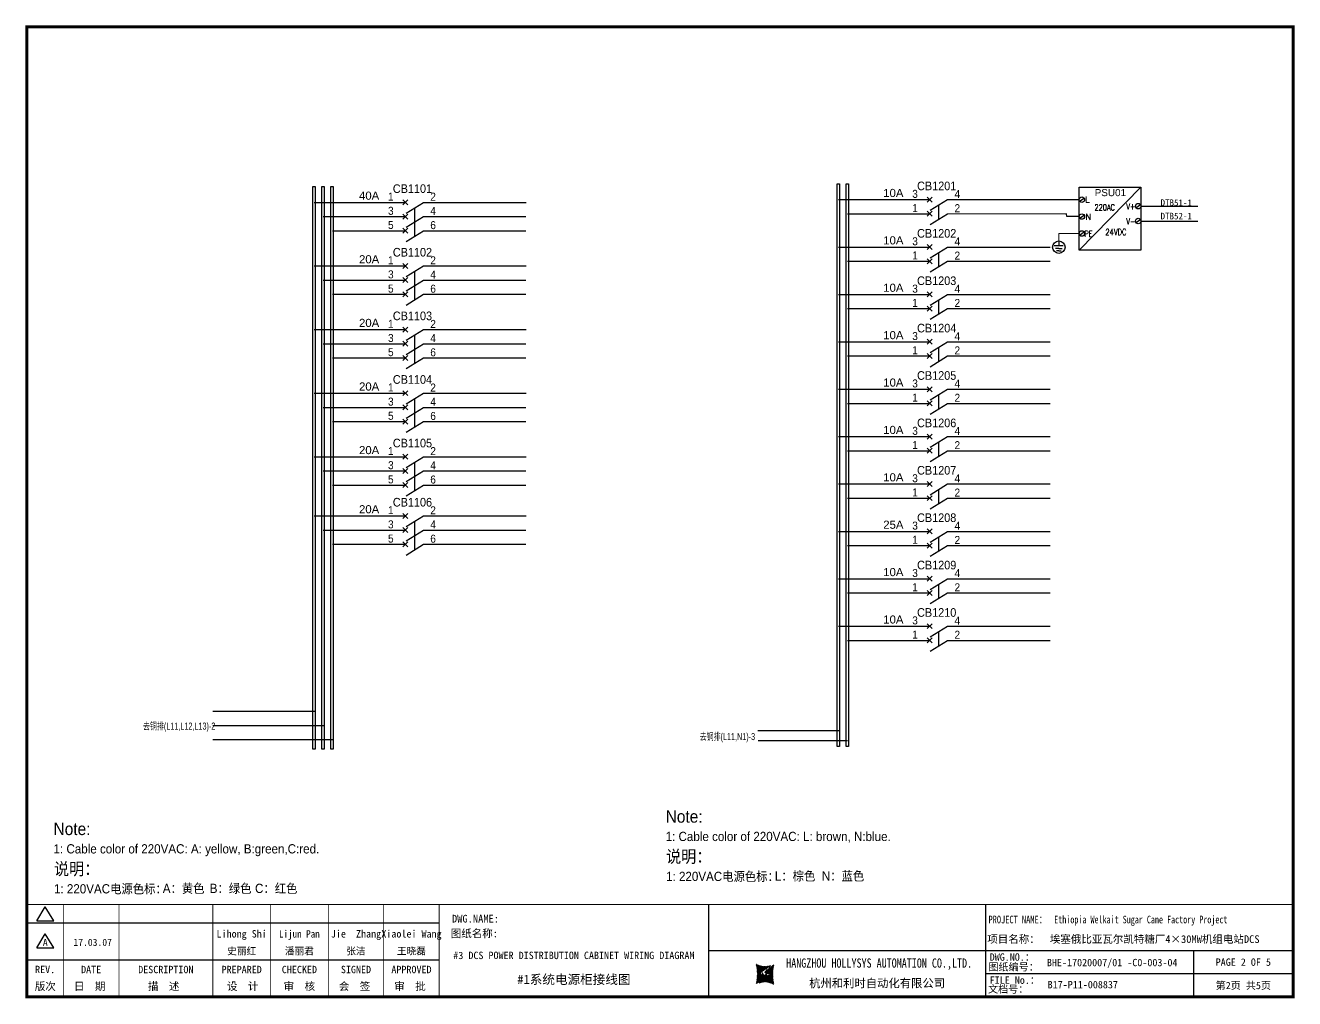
# Model space of a CAD drawing. Extents: x 81444 to 119867, y -54538 to -29386.
# Drawn here: x 96506 to 100631, y -45775 to -42613 of the extents above; entities that cross this region are included whole.
import ezdxf
from ezdxf.enums import TextEntityAlignment as Align
from ezdxf.lldxf.tags import DXFTag

# ---------------------------------------------------------------- set-up
doc = ezdxf.new("R2010")
doc.units = 0
doc.header["$LTSCALE"] = 100
doc.header["$MEASUREMENT"] = 0
for name, color, linetype in [('t', 1, 'Continuous'), ('标准图框及表格', 7, 'Continuous'), ('空气开关', 7, 'Continuous')]:
    doc.layers.add(name, color=color, linetype=linetype)
doc.layers.add('细实线', color=7, linetype='Continuous', lineweight=20)
doc.styles.add('HZ', font='arial.ttf', dxfattribs={"width": 0.7})
doc.styles.add('HZTXT1', font='', dxfattribs={"width": 0.8})
doc.styles.add('ROMANS', font='romans', dxfattribs={"width": 0.8, "height": 2})
doc.styles.get("Standard").update_dxf_attribs({"font": ''})
doc.styles.get('HZTXT1').set_extended_font_data('SimSun')
doc.styles.get('Standard').set_extended_font_data('SimSun')
tags = doc.linetypes.add('CENTER', pattern=[2, 1.25, -0.25, 0.25, -0.25]).pattern_tags.tags
tags[10:11] = [DXFTag(74, 4), DXFTag(75, 0), DXFTag(340, '0'), DXFTag(46, 1.0), DXFTag(50, 0.0), DXFTag(44, 0.0), DXFTag(45, 0.0)]
tags[8:9] = [DXFTag(74, 4), DXFTag(75, 0), DXFTag(340, '0'), DXFTag(46, 1.0), DXFTag(50, 0.0), DXFTag(44, 0.0), DXFTag(45, 0.0)]
tags[6:7] = [DXFTag(74, 4), DXFTag(75, 0), DXFTag(340, '0'), DXFTag(46, 1.0), DXFTag(50, 0.0), DXFTag(44, 0.0), DXFTag(45, 0.0)]
tags[4:5] = [DXFTag(74, 4), DXFTag(75, 0), DXFTag(340, '0'), DXFTag(46, 1.0), DXFTag(50, 0.0), DXFTag(44, 0.0), DXFTag(45, 0.0)]
pattern_1 = [(45, (0, 0), (-0.736262898216564, 0.7362628982165641), [])]

# ---------------------------------------------------------------- blocks, each defined once
blk = doc.blocks.new('供电端子')
at = {"style": 'HZ', "width": 0.7}
blk.add_attdef('供电端子', (0, 0), '', height=17, dxfattribs=at)
blk = doc.blocks.new('图框')
at = {"layer": '标准图框及表格'}
h = blk.add_hatch(dxfattribs=at)
h.set_pattern_fill('ANSI31', color=5, scale=8.329863809039892, style=0)
h.set_pattern_definition(pattern_1)
edge = h.paths.add_edge_path()
edge.add_arc((2399.257256036391, -2998.153851416566), 55.18534773488954, 238.1092081981581, 291.6531626184834)
edge.add_line((2419.619937407027, -3049.445018414634), (2388.525499730735, -3070.242821799802))
edge.add_arc((2238.907377712399, -3078.328790578547), 135.3602868968974, 346.3915348661821, 374.2500326978034)
edge.add_line((2370.467593623529, -3110.177132109857), (2397.50623789792, -3087.85242802291))
edge.add_line((2391.339199201146, -3080.281448750429), (2396.143986595598, -3080.898839897796))
edge.add_spline(control_points=[(2397.470018868538, -3087.887634953957), (2398.35948137939, -3087.023080631327), (2399.970992452319, -3085.456697735681), (2399.869182150054, -3081.252294174519), (2397.426500162081, -3081.012803431273), (2396.121921064187, -3080.884897048199)], knot_values=[0, 0, 0, 0, 6.844331067525468, 12.40042740766005, 18.76924275352248, 18.76924275352248, 18.76924275352248, 18.76924275352248], weights=[1, 1, 1, 1, 1, 1], degree=3, periodic=0)
edge.add_spline(control_points=[(2388.515363058686, -3070.265433304907), (2387.789374929038, -3070.86905758363), (2386.478198365832, -3071.959237952229), (2385.544096281083, -3073.38263759949), (2385.127199159644, -3074.017912079413)], knot_values=[0, 0, 0, 0, 5.253673658024614, 9.488438564008057, 9.488438564008057, 9.488438564008057, 9.488438564008057], weights=[1, 1, 1, 1, 1], degree=3, periodic=0)
edge.add_spline(control_points=[(2386.272665588534, -3072.281716856574), (2385.721471206634, -3072.905523096015), (2384.632427465753, -3074.386714445929), (2384.912828655535, -3077.72895088909), (2387.858851342782, -3079.895552619193), (2390.185443934519, -3080.145534927004), (2391.314573401905, -3080.266855002868)], knot_values=[10.66597461496156, 10.66597461496156, 10.66597461496156, 10.66597461496156, 18.97770399508879, 28.89455822145742, 41.119553648298, 52.64692538081317, 52.64692538081317, 52.64692538081317, 52.64692538081317], weights=[1, 1, 1, 1, 1, 1, 1], degree=3, periodic=0)
h = blk.add_hatch(dxfattribs=at)
h.set_pattern_fill('ANSI31', color=3, scale=8.329863809039892, style=0)
h.set_pattern_definition(pattern_1)
edge = h.paths.add_edge_path()
edge.add_line((2402.469732125144, -3075.776359090531), (2407.706041465404, -3076.440586092609))
edge.add_spline(control_points=[(2401.044493204623, -3068.769946203269), (2400.155030693568, -3069.634500525768), (2398.543519620813, -3071.200883421574), (2398.645329922932, -3075.40528698259), (2401.088011911052, -3075.644777725895), (2402.392591008975, -3075.772684108895)], knot_values=[0, 0, 0, 0, 6.844331067526932, 12.40042740766158, 18.76924275352342, 18.76924275352342, 18.76924275352342, 18.76924275352342], weights=[1, 1, 1, 1, 1, 1], degree=3, periodic=0)
edge.add_line((2428.046918449632, -3046.480449047325), (2401.008274175249, -3068.805153134272))
edge.add_spline(control_points=[(2412.625169549749, -3083.918607966574), (2413.015644598316, -3083.422785431954), (2413.86377905187, -3082.052674005965), (2413.601683417044, -3078.928630268005), (2410.655660730175, -3076.762028538062), (2408.329068138031, -3076.512046230251), (2407.199938671052, -3076.390726154226)], knot_values=[12.65408913243743, 12.65408913243743, 12.65408913243743, 12.65408913243743, 18.97770399508879, 28.89455822145742, 41.119553648298, 52.64692538081317, 52.64692538081317, 52.64692538081317, 52.64692538081317], weights=[1, 1, 1, 1, 1, 1, 1], degree=3, periodic=0)
edge.add_line((2411.626283690712, -3084.975693399283), (2412.781242849298, -3083.732051979769))
edge.add_line((2410.021343801694, -3086.399138189481), (2411.626283690712, -3084.975693399414))
edge.add_line((2378.894574665755, -3107.212562742519), (2409.989012342048, -3086.414759357351))
edge.add_arc((2399.257256036391, -3158.503729740543), 55.18534773488965, 58.10920819815809, 111.6531626184834)
edge.add_arc((2559.607134360383, -3078.328790578547), 135.360286896897, 166.3915348661823, 194.2500326978024)
at = {"color": 7}
for p, q in [((2215.642035047145, -2851.581424744189), (2215.642035047145, -3151.581424744189)), ((3115.642035047145, -2851.581424744189), (3115.642035047145, -3151.581424744189)), ((0, -2911.581424744189), (1340.158172602998, -2911.581424744189)), ((2215.642035047145, -3001.581424744189), (3115.642035047145, -3001.581424744189)), ((3115.642035047145, -3001.581424744189), (4115.642035047145, -3001.581424744189)), ((3791.785572043125, -3001.581424744189), (3791.785572043125, -3151.581424744189)), ((0, -3031.581424744189), (1340.158172602998, -3031.581424744189)), ((4115.642035047145, -3076.581424744189), (3115.642035047145, -3076.581424744189))]:
    blk.add_line(p, q, dxfattribs=at)
at = {"color": 7, "const_width": 3}
blk.add_lwpolyline([(4115.642035047145, -2851.581424744189), (0, -2851.581424744189)], dxfattribs=at)
at = {"layer": 't', "color": 7}
for p, q in [((31.94938321653171, -2904.992613363662), (59.89920926059131, -2859.122325316828)), ((87.8490353046218, -2904.992613363662), (59.89920926059131, -2859.122325316828)), ((31.94938321653171, -2904.992613363662), (87.8490353046218, -2904.992613363662)), ((31.94938321653171, -2992.977239491032), (59.89920926059131, -2947.106951444141)), ((87.8490353046218, -2992.977239491032), (59.89920926059131, -2947.106951444141)), ((31.94938321653171, -2992.977239491032), (87.8490353046218, -2992.977239491032))]:
    blk.add_line(p, q, dxfattribs=at)
at = {"layer": 't', "color": 7, "const_width": 9.61519705431492}
blk.add_lwpolyline([(4115.642035047145, -3151.581424744189), (4115.642035047145, 0), (0, 0), (0, -3151.581424744189)], close=True, dxfattribs=at)
at = {"layer": 't', "color": 7, "const_width": 2.40379926357873}
for points in [[(118.7653193609731, -2852.783324375967), (118.7653193609731, -3151.581424744189)], [(299.0502641293569, -2852.783324375967), (299.0502641293569, -3151.581424744189)], [(604.3883150879992, -2852.783324375967), (604.3883150879992, -3156.41304604568)], [(791.9882990770857, -2852.783324375967), (791.9882990770857, -3156.41304604568)], [(979.588283066143, -2852.783324375967), (979.588283066143, -3156.41304604568)], [(1159.873227834585, -2852.783324375967), (1159.873227834585, -3156.41304604568)], [(1340.158172602998, -2852.783324375967), (1340.158172602998, -3156.41304604568)]]:
    blk.add_lwpolyline(points, dxfattribs=at)
at = {"color": 7, "linetype": 'CENTER'}
for s, height, p in [('图纸编号：', 24, (3125.2212882557, -3066.664538382978)), ('杭州和利时自动化有限公司', 27, (2542.549152440595, -3121.114498389041)), ('文档号：', 24, (3124.032392707933, -3138.728717091954))]:
    blk.add_text(s, height=height, dxfattribs=at).set_placement(p)
at = {"color": 7, "flags": 8}
for tag, p, height in [('DWG.NAME:', (1381.636459220965, -2910.37952511241), 25), ('PROJECTNAME:', (3125.480185663539, -2912.807924402037), 24), ('PROJECTNAME：', (3339.10867075545, -2913.108539231762), 25), ('DWG.NO.:', (3128.186172261583, -3030.402470643486), 24), ('图纸编号', (3315.362718925957, -3052.404678158069), 24), ('FILENO.:', (3128.672545599984, -3106.104124450346), 24), ('文档号', (3317.726365529132, -3124.132485953713), 24)]:
    blk.add_attdef(tag, p, '', height=height, dxfattribs=at)
for tag, height, p in [('A', 23, (59.89920926059131, -2974.881554149018)), ('设计时间', 23, (213.8658221408186, -2974.881554149018)), ('RENLIU', 24, (698.1883070825425, -2950.380597809435)), ('SHUFENWANG', 24, (885.7882910716289, -2950.380597809435)), ('FANGHOU', 24, (1069.730755450379, -2950.380597809435)), ('DANDANLI', 24, (1250.015700218792, -2950.380597809435)), ('刘仁', 23, (698.1883070825425, -3002.188376027443)), ('王姝芬', 23, (885.7882910716289, -3002.188376027443)), ('侯方', 23, (1069.730755450379, -3002.188376027443)), ('李丹丹', 23, (1250.015700218792, -3002.188376027443)), ('#10STATIONONTROLCABINETCOVER', 30, (1777.900103825072, -3017.182374560078)), ('REV.', 24, (59.38265968048654, -3063.048954873535)), ('DATE', 24, (208.907791745165, -3063.048954873535)), ('DESCRIPTION', 24, (451.7192896086781, -3063.048954873535)), ('PREPARED', 24, (698.1883070825425, -3063.048954873535)), ('CHECKED', 24, (885.7882910716144, -3063.048954873535)), ('SIGNED', 24, (1069.730755450364, -3063.048954873535)), ('APPROVED', 24, (1250.015700218792, -3063.048954873535)), ('PAGEXOFX', 24, (3953.713803545135, -3039.081424744189)), ('图纸名称', 30, (1777.900103825072, -3094.695064044037)), ('第几页共几页', 24, (3953.713803545135, -3114.081424744189))]:
    blk.add_attdef(tag, text='', height=height, dxfattribs=at).set_placement(p, align=Align.MIDDLE)
for tag, p in [('图纸名称:', (1377.81237181677, -2965.923337057193)), ('项目名称：', (3121.562334825969, -2984.305160940257)), ('项目名称：', (3325.036680579346, -2984.305160940257))]:
    blk.add_attdef(tag, text='', height=25, dxfattribs=at).set_placement(p, align=Align.BOTTOM_LEFT)
at = {"color": 7, "width": 0.8, "flags": 8}
blk.add_attdef('HANGZHOUHOLLYSYSAUTOMATIONCO.,LTD.', text='', height=24, dxfattribs=at).set_placement((2770.082304289484, -3045.714803244191), align=Align.MIDDLE)
at = {"layer": 't', "color": 7}
for s, p in [('版次', (59.89920926059131, -3117.600441270843)), ('日  期', (204.1999693705875, -3117.600441270843)), ('描  述', (444.4895954714448, -3117.600441270843)), ('设  计', (701.4970341851513, -3117.600441270843)), ('审  核', (885.5947788425256, -3117.600441270843)), ('会  签', (1065.022933075787, -3117.600441270843)), ('审  批', (1245.3078778442, -3117.600441270843))]:
    blk.add_text(s, height=25, dxfattribs=at).set_placement(p, align=Align.MIDDLE_CENTER)
at = {"layer": '标准图框及表格', "color": 5, "style": 'HZ'}
for s, p in [('pgqh', (2373.884875617339, -3059.677228196226)), ('hollilas', (2374.051901626051, -3085.968484618272))]:
    blk.add_text(s, height=5.205656721233694, dxfattribs=at).set_placement(p)
at = {"layer": '标准图框及表格', "color": 3, "style": 'HZ'}
for s, height, p in [('auto', 8.676094535389492, (2400.907127263781, -3074.200036411981)), ('hollysys', 4.338047267694746, (2402.5381050141, -3099.731461394062))]:
    blk.add_text(s, height=height, dxfattribs=at).set_placement(p)
blk = doc.blocks.new('SM电源接线块配电')
at = {"color": 7}
for p, q in [((1.505537037621252, -45.05783100335975), (16.44188895868137, -35.10717820146238)), ((184.638518083666, -66.23460354885901), (199.5748700047261, -56.28395074696164)), ((1.505537037621252, -100.0935861650796), (16.44188895868137, -90.14293336318224)), ((184.638518083666, -114.694488939509), (199.5748700047261, -104.7438361376117)), ((1.505537037621252, -155.1293413267995), (16.44188895868137, -145.1786885249021))]:
    blk.add_line(p, q, dxfattribs=at)
blk.add_lwpolyline([(0, 0), (201.0804070423474, 0), (201.0804070423474, -204.5581729743863), (0, -204.5581729743863)], close=True, dxfattribs=at)
for centre in [(8.97371299812221, -40.08250460241106), (192.1066940441669, -61.25927714791032), (8.97371299812221, -95.11825976413093), (192.1066940441669, -109.7191625385603), (8.97371299812221, -150.1540149258508)]:
    blk.add_circle(centre, 8.973712998169068, dxfattribs=at)
at = {"layer": '细实线'}
blk.add_line((0, -204.5581729743863), (201.0804070423474, 0), dxfattribs=at)
at = {"layer": '空气开关', "style": 'ROMANS'}
for s, p in [('L', (19.54235455550952, -49.52798848066595)), ('N', (20.86859563348116, -106.0617340513854))]:
    blk.add_text(s, height=20, dxfattribs=at).set_placement(p)
at = {"layer": '空气开关', "style": 'ROMANS', "width": 0.7}
blk.add_text('220AC', height=20, dxfattribs=at).set_placement((83.182789697923, -75.39625972183421), align=Align.CENTER)
for s, p in [('V+', (153.1995913386345, -72.20275143519393)), ('V-', (153.1995913386345, -120.6626368257857)), ('PE', (17.32815810636384, -161.0974892131344))]:
    blk.add_text(s, height=20, dxfattribs=at).set_placement(p)
at = {"layer": '细实线', "color": 0, "style": 'HZ'}
blk.add_attdef('电源位号', text='', height=23, dxfattribs=at).set_placement((101.5828894562728, -28.81961735541699), align=Align.CENTER)
at = {"layer": '细实线', "style": 'HZ'}
blk.add_attdef('电流', text='', height=20, dxfattribs=at).set_placement((110.971414435684, -185.8682505221514), align=Align.CENTER)
at = {"layer": '细实线', "color": 0, "style": 'ROMANS', "width": 0.8}
blk.add_attdef('24VDC', text='', height=20, dxfattribs=at).set_placement((119.5574791341605, -155.2948925742821), align=Align.CENTER)

msp = doc.modelspace()

# ---------------------------------------------------------------- linework, layer by layer
at = {"color": 2}
for p, q in [((97444.14404328162, -43187.76342369073), (97740.80865691084, -43187.76342369073)), ((97799.36238822201, -43187.76342369073), (98133.05785036826, -43187.76342369073)), ((97444.14404328162, -43394.44755225478), (97740.80865691084, -43394.44755225478)), ((97799.36238822201, -43394.44755225478), (98133.05785036826, -43394.44755225478)), ((97444.14404328162, -43601.13168081883), (97740.80865691084, -43601.13168081883)), ((97799.36238822201, -43601.13168081883), (98133.05785036826, -43601.13168081883)), ((97444.14404328162, -43807.81580938289), (97740.80865691084, -43807.81580938289)), ((97799.36238822201, -43807.81580938289), (98133.05785036826, -43807.81580938289)), ((97444.14404328162, -44014.49993794694), (97740.80865691084, -44014.49993794694)), ((97799.36238822201, -44014.49993794694), (98133.05785036826, -44014.49993794694)), ((97444.12853414574, -44206.71866868505), (97740.79314777497, -44206.71866868505)), ((97799.34687908614, -44206.71866868505), (98133.04234123239, -44206.71866868505)), ((97115.35633992113, -44841.23645220316), (97449.05180206738, -44841.23645220316))]:
    msp.add_line(p, q, dxfattribs=at)
at = {"color": 6}
for p, q in [((97748.90053575818, -43195.85530253806), (97732.7167780635, -43179.67154484339)), ((97732.7167780635, -43195.85530253806), (97748.90053575818, -43179.67154484339)), ((97742.89071328589, -43222.55140986836), (97799.36238822201, -43187.76342369073)), ((99452.78795461544, -43187.02858404418), (99436.60419692077, -43170.84482634951)), ((99436.60419692077, -43187.02858404418), (99452.78795461544, -43170.84482634951)), ((99446.77813214315, -43213.72469137447), (99503.24980707928, -43178.93670519684)), ((97732.7167780635, -43241.96693796956), (97748.90053575818, -43225.78318027489)), ((97748.90053575818, -43241.96693796956), (97732.7167780635, -43225.78318027489)), ((99436.60419692077, -43233.14021947568), (99452.78795461544, -43216.95646178101)), ((99452.78795461544, -43233.14021947568), (99436.60419692077, -43216.95646178101)), ((99446.77813214315, -43259.83632680598), (99503.24980707928, -43225.04834062835)), ((97732.7167780635, -43288.07857340106), (97748.90053575818, -43271.89481570639)), ((97748.90053575818, -43288.07857340106), (97732.7167780635, -43271.89481570639)), ((97742.89071328589, -43268.66304529986), (97799.36238822201, -43233.87505912223)), ((97742.89071328589, -43314.77468073136), (97799.36238822201, -43279.98669455373)), ((99452.78795461544, -43341.02858404418), (99436.60419692077, -43324.84482634951)), ((99436.60419692077, -43341.02858404418), (99452.78795461544, -43324.84482634951)), ((99446.77813214315, -43367.72469137447), (99503.24980707928, -43332.93670519684)), ((97748.90053575818, -43402.53943110212), (97732.7167780635, -43386.35567340744)), ((97732.7167780635, -43402.53943110212), (97748.90053575818, -43386.35567340744)), ((97742.89071328589, -43429.23553843241), (97799.36238822201, -43394.44755225478)), ((99452.78795461544, -43387.14021947568), (99436.60419692077, -43370.95646178101)), ((99436.60419692077, -43387.14021947568), (99452.78795461544, -43370.95646178101)), ((99446.77813214315, -43413.83632680598), (99503.24980707928, -43379.04834062835)), ((97732.7167780635, -43448.65106653362), (97748.90053575818, -43432.46730883895)), ((97748.90053575818, -43448.65106653362), (97732.7167780635, -43432.46730883895)), ((97732.7167780635, -43494.76270196512), (97748.90053575818, -43478.57894427045)), ((97748.90053575818, -43494.76270196512), (97732.7167780635, -43478.57894427045)), ((97742.89071328589, -43475.34717386391), (97799.36238822201, -43440.55918768628)), ((99436.60419692077, -43495.02858404418), (99452.78795461544, -43478.84482634951)), ((99452.78795461544, -43495.02858404418), (99436.60419692077, -43478.84482634951)), ((97742.89071328589, -43521.45880929541), (97799.36238822201, -43486.67082311778)), ((99446.77813214315, -43521.72469137447), (99503.24980707928, -43486.93670519684)), ((99436.60419692077, -43541.14021947568), (99452.78795461544, -43524.95646178101)), ((99452.78795461544, -43541.14021947568), (99436.60419692077, -43524.95646178101)), ((99446.77813214315, -43567.83632680598), (99503.24980707928, -43533.04834062835)), ((97748.90053575818, -43609.22355966617), (97732.7167780635, -43593.0398019715)), ((97732.7167780635, -43609.22355966617), (97748.90053575818, -43593.0398019715)), ((97742.89071328589, -43635.91966699647), (97799.36238822201, -43601.13168081883)), ((97732.7167780635, -43655.33519509767), (97748.90053575818, -43639.151437403)), ((97748.90053575818, -43655.33519509767), (97732.7167780635, -43639.151437403)), ((99452.78795461544, -43649.02858404418), (99436.60419692077, -43632.84482634951)), ((99436.60419692077, -43649.02858404418), (99452.78795461544, -43632.84482634951)), ((99446.77813214315, -43675.72469137447), (99503.24980707928, -43640.93670519684)), ((97732.7167780635, -43701.44683052917), (97748.90053575818, -43685.2630728345)), ((97748.90053575818, -43701.44683052917), (97732.7167780635, -43685.2630728345)), ((97742.89071328589, -43682.03130242797), (97799.36238822201, -43647.24331625034)), ((99452.78795461544, -43695.14021947568), (99436.60419692077, -43678.95646178101)), ((99436.60419692077, -43695.14021947568), (99452.78795461544, -43678.95646178101)), ((97742.89071328589, -43728.14293785947), (97799.36238822201, -43693.35495168184)), ((99446.77813214315, -43721.83632680598), (99503.24980707928, -43687.04834062835)), ((97748.90053575818, -43815.90768823023), (97732.7167780635, -43799.72393053555)), ((97732.7167780635, -43815.90768823023), (97748.90053575818, -43799.72393053555)), ((97742.89071328589, -43842.60379556052), (97799.36238822201, -43807.81580938289)), ((99436.60419692077, -43803.02858404418), (99452.78795461544, -43786.84482634951)), ((99452.78795461544, -43803.02858404418), (99436.60419692077, -43786.84482634951)), ((99446.77813214315, -43829.72469137447), (99503.24980707928, -43794.93670519684)), ((97732.7167780635, -43862.01932366173), (97748.90053575818, -43845.83556596706)), ((97748.90053575818, -43862.01932366173), (97732.7167780635, -43845.83556596706)), ((99436.60419692077, -43849.14021947568), (99452.78795461544, -43832.95646178101)), ((99452.78795461544, -43849.14021947568), (99436.60419692077, -43832.95646178101)), ((99446.77813214315, -43875.83632680598), (99503.24980707928, -43841.04834062835)), ((97732.7167780635, -43908.13095909323), (97748.90053575818, -43891.94720139856)), ((97748.90053575818, -43908.13095909323), (97732.7167780635, -43891.94720139856)), ((97742.89071328589, -43888.71543099202), (97799.36238822201, -43853.92744481439)), ((97742.89071328589, -43934.82706642352), (97799.36238822201, -43900.03908024589)), ((99452.78795461544, -43957.02858404418), (99436.60419692077, -43940.84482634951)), ((99436.60419692077, -43957.02858404418), (99452.78795461544, -43940.84482634951)), ((99446.77813214315, -43983.72469137447), (99503.24980707928, -43948.93670519684)), ((97748.90053575818, -44022.59181679428), (97732.7167780635, -44006.40805909961)), ((97732.7167780635, -44022.59181679428), (97748.90053575818, -44006.40805909961)), ((97742.89071328589, -44049.28792412458), (97799.36238822201, -44014.49993794694)), ((99452.78795461544, -44003.14021947568), (99436.60419692077, -43986.95646178101)), ((99436.60419692077, -44003.14021947568), (99452.78795461544, -43986.95646178101)), ((99446.77813214315, -44029.83632680598), (99503.24980707928, -43995.04834062835)), ((97732.7167780635, -44068.70345222578), (97748.90053575818, -44052.51969453111)), ((97748.90053575818, -44068.70345222578), (97732.7167780635, -44052.51969453111)), ((97732.7167780635, -44114.81508765728), (97748.90053575818, -44098.63132996261)), ((97748.90053575818, -44114.81508765728), (97732.7167780635, -44098.63132996261)), ((97742.89071328589, -44095.39955955608), (97799.36238822201, -44060.61157337845)), ((99452.78795461544, -44111.02858404418), (99436.60419692077, -44094.84482634951)), ((99436.60419692077, -44111.02858404418), (99452.78795461544, -44094.84482634951)), ((97742.89071328589, -44141.51119498758), (97799.36238822201, -44106.72320880995)), ((99446.77813214315, -44137.72469137447), (99503.24980707928, -44102.93670519684)), ((99452.78795461544, -44157.14021947568), (99436.60419692077, -44140.95646178101)), ((99436.60419692077, -44157.14021947568), (99452.78795461544, -44140.95646178101)), ((99446.77813214315, -44183.83632680598), (99503.24980707928, -44149.04834062835)), ((97748.8850266223, -44214.81054753239), (97732.70126892763, -44198.62678983772)), ((97732.70126892763, -44214.81054753239), (97748.8850266223, -44198.62678983772)), ((97742.87520415001, -44241.50665486269), (97799.34687908614, -44206.71866868505)), ((97732.70126892763, -44260.92218296389), (97748.8850266223, -44244.73842526922)), ((97748.8850266223, -44260.92218296389), (97732.70126892763, -44244.73842526922)), ((97742.87520415001, -44287.61829029419), (97799.34687908614, -44252.83030411656)), ((99436.60419692077, -44265.02858404418), (99452.78795461544, -44248.84482634951)), ((99452.78795461544, -44265.02858404418), (99436.60419692077, -44248.84482634951)), ((99446.77813214315, -44291.72469137447), (99503.24980707928, -44256.93670519684)), ((97732.70126892763, -44307.03381839539), (97748.8850266223, -44290.85006070072)), ((97748.8850266223, -44307.03381839539), (97732.70126892763, -44290.85006070072)), ((97742.87520415001, -44333.72992572569), (97799.34687908614, -44298.94193954806)), ((99436.60419692077, -44311.14021947568), (99452.78795461544, -44294.95646178101)), ((99452.78795461544, -44311.14021947568), (99436.60419692077, -44294.95646178101)), ((99446.77813214315, -44337.83632680598), (99503.24980707928, -44303.04834062835)), ((99452.78795461544, -44419.02858404418), (99436.60419692077, -44402.84482634951)), ((99436.60419692077, -44419.02858404418), (99452.78795461544, -44402.84482634951)), ((99446.77813214315, -44445.72469137447), (99503.24980707928, -44410.93670519684)), ((99452.78795461544, -44465.14021947568), (99436.60419692077, -44448.95646178101)), ((99436.60419692077, -44465.14021947568), (99452.78795461544, -44448.95646178101)), ((99446.77813214315, -44491.83632680598), (99503.24980707928, -44457.04834062835)), ((99452.78795461544, -44573.02858404418), (99436.60419692077, -44556.84482634951)), ((99436.60419692077, -44573.02858404418), (99452.78795461544, -44556.84482634951)), ((99446.77813214315, -44599.72469137447), (99503.24980707928, -44564.93670519684)), ((99452.78795461544, -44619.14021947568), (99436.60419692077, -44602.95646178101)), ((99436.60419692077, -44619.14021947568), (99452.78795461544, -44602.95646178101)), ((99446.77813214315, -44645.83632680598), (99503.24980707928, -44611.04834062835))]:
    msp.add_line(p, q, dxfattribs=at)
at = {"color": 43}
for p, q in [((99148.03146213888, -43178.93670519684), (99444.69607576811, -43178.93670519684)), ((99503.24980707928, -43178.93670519684), (99930.6365132653, -43178.93670519684)), ((99148.03146213888, -43332.93670519684), (99444.69607576811, -43332.93670519684)), ((99503.24980707928, -43332.93670519684), (99836.94526922553, -43332.93670519684)), ((99148.03146213888, -43486.93670519684), (99444.69607576811, -43486.93670519684)), ((99503.24980707928, -43486.93670519684), (99836.94526922553, -43486.93670519684)), ((99148.03146213888, -43640.93670519684), (99444.69607576811, -43640.93670519684)), ((99503.24980707928, -43640.93670519684), (99836.94526922553, -43640.93670519684)), ((99148.03146213888, -43794.93670519684), (99444.69607576811, -43794.93670519684)), ((99503.24980707928, -43794.93670519684), (99836.94526922553, -43794.93670519684)), ((99148.03146213888, -43948.93670519684), (99444.69607576811, -43948.93670519684)), ((99503.24980707928, -43948.93670519684), (99836.94526922553, -43948.93670519684)), ((99148.03146213888, -44102.93670519684), (99444.69607576811, -44102.93670519684)), ((99503.24980707928, -44102.93670519684), (99836.94526922553, -44102.93670519684)), ((99148.03146213888, -44256.93670519684), (99444.69607576811, -44256.93670519684)), ((99503.24980707928, -44256.93670519684), (99836.94526922553, -44256.93670519684)), ((99148.03146213888, -44410.93670519684), (99444.69607576811, -44410.93670519684)), ((99503.24980707928, -44410.93670519684), (99836.94526922553, -44410.93670519684)), ((99148.03146213888, -44564.93670519684), (99444.69607576811, -44564.93670519684)), ((99503.24980707928, -44564.93670519684), (99836.94526922553, -44564.93670519684)), ((98885.8382757312, -44903.92137703377), (99152.34691491521, -44903.92137703377))]:
    msp.add_line(p, q, dxfattribs=at)
at = {"color": 5}
for p, q in [((99177.7314621389, -43225.04834062835), (99444.69607576811, -43225.04834062835)), ((99503.24980707928, -43225.04834062835), (99890.10954765927, -43224.2278926483)), ((99890.25827931808, -43233.97246035856), (99890.12207018388, -43225.04834062835)), ((99930.63651326534, -43233.97246035856), (99890.25827931808, -43233.97246035856)), ((99177.7314621389, -43379.04834062835), (99444.69607576811, -43379.04834062835)), ((99503.24980707928, -43379.04834062835), (99836.35561956036, -43379.04834062835)), ((99177.7314621389, -43533.04834062835), (99444.69607576811, -43533.04834062835)), ((99503.24980707928, -43533.04834062835), (99836.35561956036, -43533.04834062835)), ((99177.7314621389, -43687.04834062835), (99444.69607576811, -43687.04834062835)), ((99503.24980707928, -43687.04834062835), (99836.35561956036, -43687.04834062835)), ((99177.7314621389, -43841.04834062835), (99444.69607576811, -43841.04834062835)), ((99503.24980707928, -43841.04834062835), (99836.35561956036, -43841.04834062835)), ((99177.7314621389, -43995.04834062835), (99444.69607576811, -43995.04834062835)), ((99503.24980707928, -43995.04834062835), (99836.35561956036, -43995.04834062835)), ((99177.7314621389, -44149.04834062835), (99444.69607576811, -44149.04834062835)), ((99503.24980707928, -44149.04834062835), (99836.35561956036, -44149.04834062835)), ((99177.7314621389, -44303.04834062835), (99444.69607576811, -44303.04834062835)), ((99503.24980707928, -44303.04834062835), (99836.35561956036, -44303.04834062835)), ((99177.7314621389, -44457.04834062835), (99444.69607576811, -44457.04834062835)), ((99503.24980707928, -44457.04834062835), (99836.35561956036, -44457.04834062835)), ((99177.7314621389, -44611.04834062835), (99444.69607576811, -44611.04834062835)), ((99503.24980707928, -44611.04834062835), (99836.35561956036, -44611.04834062835)), ((98887.30180997304, -44936.35365010255), (99177.89974155558, -44936.35365010255))]:
    msp.add_line(p, q, dxfattribs=at)
at = {"color": 1}
for p, q in [((100131.9400965995, -43200.03097313993), (100316.4536679974, -43200.03097313993)), ((97503.82492239331, -43279.98669455373), (97740.80865691084, -43279.98669455373)), ((97799.36238822201, -43279.98669455373), (98132.4682007031, -43279.98669455373)), ((97503.82492239331, -43486.67082311778), (97740.80865691084, -43486.67082311778)), ((97799.36238822201, -43486.67082311778), (98132.4682007031, -43486.67082311778)), ((97503.82492239331, -43693.35495168184), (97740.80865691084, -43693.35495168184)), ((97799.36238822201, -43693.35495168184), (98132.4682007031, -43693.35495168184)), ((97503.82492239331, -43900.03908024589), (97740.80865691084, -43900.03908024589)), ((97799.36238822201, -43900.03908024589), (98132.4682007031, -43900.03908024589)), ((97503.82492239331, -44106.72320880995), (97740.80865691084, -44106.72320880995)), ((97799.36238822201, -44106.72320880995), (98132.4682007031, -44106.72320880995)), ((97503.80941325743, -44298.94193954806), (97740.79314777497, -44298.94193954806)), ((97799.34687908614, -44298.94193954806), (98132.45269156722, -44298.94193954806)), ((97115.35633992113, -44933.45972306617), (97506.43132960523, -44933.45972306617))]:
    msp.add_line(p, q, dxfattribs=at)
at = {"color": 3}
for p, q in [((97473.84404328163, -43233.87505912223), (97740.80865691084, -43233.87505912223)), ((97799.36238822201, -43233.87505912223), (98132.4682007031, -43233.87505912223)), ((97473.84404328163, -43440.55918768628), (97740.80865691084, -43440.55918768628)), ((97799.36238822201, -43440.55918768628), (98132.4682007031, -43440.55918768628)), ((97473.84404328163, -43647.24331625034), (97740.80865691084, -43647.24331625034)), ((97799.36238822201, -43647.24331625034), (98132.4682007031, -43647.24331625034)), ((97473.84404328163, -43853.92744481439), (97740.80865691084, -43853.92744481439)), ((97799.36238822201, -43853.92744481439), (98132.4682007031, -43853.92744481439)), ((97473.84404328163, -44060.61157337845), (97740.80865691084, -44060.61157337845)), ((97799.36238822201, -44060.61157337845), (98132.4682007031, -44060.61157337845)), ((97473.82853414575, -44252.83030411656), (97740.79314777497, -44252.83030411656)), ((97799.34687908614, -44252.83030411656), (98132.45269156722, -44252.83030411656)), ((97115.35633992113, -44887.34808763467), (97477.92796357925, -44887.34808763467))]:
    msp.add_line(p, q, dxfattribs=at)
at = {"color": 0}
msp.add_line((100131.9400965995, -43248.49085853058), (100316.4536679974, -43248.49085853058), dxfattribs=at)
for p, q in [((99864.6034743601, -43314.32768844032), (99864.6034743601, -43329.57384316022)), ((99864.6034743601, -43329.57384316022), (99849.93515309293, -43329.57384316022)), ((99864.6034743601, -43337.62065336863), (99854.0948262875, -43337.62065336863)), ((99864.6034743601, -43345.86081740026), (99857.26931372655, -43345.86081740026)), ((99879.27179562728, -43329.57384316022), (99864.6034743601, -43329.57384316022)), ((99864.6034743601, -43337.62065336863), (99875.1121224327, -43337.62065336863)), ((99864.6034743601, -43345.86081740026), (99871.93763499372, -43345.86081740026))]:
    msp.add_line(p, q)
at = {"color": 2}
msp.add_lwpolyline([(97448.1313296053, -43136.06342369074), (97448.1313296053, -44964.89140112481), (97440.29404328164, -44964.89140112481), (97440.29404328164, -43136.06342369074)], close=True, dxfattribs=at)
at = {"color": 3}
msp.add_lwpolyline([(97477.28132960526, -43136.06342369074), (97477.28132960526, -44964.89140112481), (97469.4440432816, -44964.89140112481), (97469.4440432816, -43136.06342369074)], close=True, dxfattribs=at)
at = {"color": 1}
msp.add_lwpolyline([(97506.43132960523, -43136.06342369074), (97506.43132960523, -44964.89140112481), (97498.59404328157, -44964.89140112481), (97498.59404328157, -43136.06342369074)], close=True, dxfattribs=at)
at = {"color": 43}
msp.add_lwpolyline([(99152.01874846256, -43127.23670519686), (99152.01874846256, -44956.06468263092), (99144.1814621389, -44956.06468263092), (99144.1814621389, -43127.23670519686)], close=True, dxfattribs=at)
at = {"color": 5}
msp.add_lwpolyline([(99181.16874846253, -43127.23670519686), (99181.16874846253, -44956.06468263092), (99173.33146213887, -44956.06468263092), (99173.33146213887, -43127.23670519686)], close=True, dxfattribs=at)
msp.add_circle((99864.6034743601, -43333.37098315095), 20.4913914349163)
at = {"layer": '空气开关', "color": 6}
for p, q in [((97771.12655075395, -43251.26905221103), (97771.12655075395, -43205.15741677956)), ((99475.01396961122, -43242.44233371715), (99475.01396961122, -43196.33069828567)), ((97771.12655075395, -43297.38068764253), (97771.12655075395, -43251.26905221106)), ((99475.01396961122, -43396.44233371715), (99475.01396961122, -43350.33069828567)), ((97771.12655075395, -43457.95318077508), (97771.12655075395, -43411.84154534361)), ((97771.12655075395, -43504.06481620658), (97771.12655075395, -43457.95318077511)), ((99475.01396961122, -43550.44233371715), (99475.01396961122, -43504.33069828567)), ((97771.12655075395, -43664.63730933914), (97771.12655075395, -43618.52567390766)), ((97771.12655075395, -43710.74894477064), (97771.12655075395, -43664.63730933917)), ((99475.01396961122, -43704.44233371715), (99475.01396961122, -43658.33069828567)), ((97771.12655075395, -43871.32143790319), (97771.12655075395, -43825.20980247172)), ((99475.01396961122, -43858.44233371715), (99475.01396961122, -43812.33069828567)), ((97771.12655075395, -43917.43307333469), (97771.12655075395, -43871.32143790322)), ((99475.01396961122, -44012.44233371715), (99475.01396961122, -43966.33069828567)), ((97771.12655075395, -44078.00556646725), (97771.12655075395, -44031.89393103577)), ((97771.12655075395, -44124.11720189875), (97771.12655075395, -44078.00556646728)), ((99475.01396961122, -44166.44233371715), (99475.01396961122, -44120.33069828567)), ((97771.11104161807, -44270.22429720536), (97771.11104161807, -44224.11266177388)), ((97771.11104161807, -44316.33593263686), (97771.11104161807, -44270.22429720539)), ((99475.01396961122, -44320.44233371715), (99475.01396961122, -44274.33069828567)), ((99475.01396961122, -44474.44233371715), (99475.01396961122, -44428.33069828567)), ((99475.01396961122, -44628.44233371715), (99475.01396961122, -44582.33069828567))]:
    msp.add_line(p, q, dxfattribs=at)
at = {"layer": '细实线'}
msp.add_line((99930.63651326534, -43289.00821552028), (99864.6034743601, -43289.00821552028), dxfattribs=at)
at = {"layer": '细实线', "color": 0}
msp.add_line((99864.6034743601, -43312.87959171603), (99864.6034743601, -43289.00821552028), dxfattribs=at)

# ---------------------------------------------------------------- block references
at = {"color": 1}
ref = msp.add_blockref('图框', (96510.56988423424, -42617.58369194617), dxfattribs=at)
ref.add_attrib('第几页共几页', '第2页 共5页', dxfattribs={"color": 7, "height": 24, "flags": 8}).set_placement((100464.2836877794, -45731.66511669036), align=Align.MIDDLE)
ref.add_attrib('图纸编号', 'BHE-17020007/01 -C0-003-04', (99825.9326031602, -45669.98837010424), dxfattribs={"color": 7, "height": 24, "flags": 8})
ref.add_attrib('文档号', 'B17-P11-008837', (99828.29624976337, -45741.71617789989), dxfattribs={"color": 7, "height": 24, "flags": 8})
ref.add_attrib('图纸名称', '#1系统电源柜接线图', dxfattribs={"color": 7, "height": 30, "flags": 8}).set_placement((98288.46998805931, -45712.27875599021), align=Align.MIDDLE)
ref.add_attrib('刘仁', '史丽红', dxfattribs={"color": 7, "height": 23, "flags": 8}).set_placement((97208.75819131678, -45619.77206797362), align=Align.MIDDLE)
ref.add_attrib('王姝芬', '潘丽君', dxfattribs={"color": 7, "height": 23, "flags": 8}).set_placement((97396.35817530587, -45619.77206797362), align=Align.MIDDLE)
ref.add_attrib('侯方', '张洁', dxfattribs={"color": 7, "height": 23, "flags": 8}).set_placement((97580.30063968462, -45619.77206797362), align=Align.MIDDLE)
ref.add_attrib('李丹丹', '王晓磊', dxfattribs={"color": 7, "height": 23, "flags": 8}).set_placement((97760.58558445303, -45619.77206797362), align=Align.MIDDLE)
ref.add_attrib('设计时间', '17.03.07', dxfattribs={"color": 7, "height": 23, "flags": 8}).set_placement((96724.43570637506, -45592.46524609519), align=Align.MIDDLE)
ref.add_attrib('A', 'A', dxfattribs={"color": 7, "height": 23, "flags": 8}).set_placement((96570.46909349483, -45592.46524609519), align=Align.MIDDLE)
ref.add_attrib('REV.', 'REV.', dxfattribs={"color": 7, "height": 24, "flags": 8}).set_placement((96569.95254391473, -45680.63264681971), align=Align.MIDDLE)
ref.add_attrib('DATE', 'DATE', dxfattribs={"color": 7, "height": 24, "flags": 8}).set_placement((96719.4776759794, -45680.63264681971), align=Align.MIDDLE)
ref.add_attrib('DESCRIBE', 'DESCRIPTION', dxfattribs={"color": 7, "height": 24, "flags": 8}).set_placement((96962.28917384292, -45680.63264681971), align=Align.MIDDLE)
ref.add_attrib('PREPARE', 'PREPARED', dxfattribs={"color": 7, "height": 24, "flags": 8}).set_placement((97208.75819131678, -45680.63264681971), align=Align.MIDDLE)
ref.add_attrib('VERIFY', 'CHECKED', dxfattribs={"color": 7, "height": 24, "flags": 8}).set_placement((97396.35817530585, -45680.63264681971), align=Align.MIDDLE)
ref.add_attrib('SIGN', 'SIGNED', dxfattribs={"color": 7, "height": 24, "flags": 8}).set_placement((97580.3006396846, -45680.63264681971), align=Align.MIDDLE)
ref.add_attrib('APPROVER', 'APPROVED', dxfattribs={"color": 7, "height": 24, "flags": 8}).set_placement((97760.58558445303, -45680.63264681971), align=Align.MIDDLE)
ref.add_attrib('RENLIU', 'Lihong Shi', dxfattribs={"color": 7, "height": 24, "flags": 8}).set_placement((97208.75819131678, -45567.96428975561), align=Align.MIDDLE)
ref.add_attrib('SHUFENWANG', 'Lijun Pan', dxfattribs={"color": 7, "height": 24, "width": 0.9, "flags": 8}).set_placement((97396.35817530587, -45567.96428975561), align=Align.MIDDLE)
ref.add_attrib('FANGHOU', 'Jie  Zhang', dxfattribs={"color": 7, "height": 24, "flags": 8}).set_placement((97580.30063968462, -45567.96428975561), align=Align.MIDDLE)
ref.add_attrib('DANDANLI', 'Xiaolei Wang', dxfattribs={"color": 7, "height": 24, "flags": 8}).set_placement((97760.58558445303, -45567.96428975561), align=Align.MIDDLE)
ref.add_attrib('DWG.NAME:', 'DWG.NAME:', (97892.2063434552, -45527.96321705858), dxfattribs={"color": 7, "height": 25, "flags": 8})
ref.add_attrib('#10STATIONONTROLCABINETCOVER', '#3 DCS POWER DISTRIBUTION CABINET WIRING DIAGRAM', dxfattribs={"color": 7, "height": 24, "flags": 8}).set_placement((98288.46998805931, -45634.76606650625), align=Align.MIDDLE)
ref.add_attrib('图纸名称:', '图纸名称:', dxfattribs={"color": 7, "height": 25, "flags": 8}).set_placement((97888.38225605102, -45583.50702900337), align=Align.BOTTOM_LEFT)
ref.add_attrib('HANGZHOUHOLLYSYSAUTOMATIONCO.,LTD', 'HANGZHOU HOLLYSYS AUTOMATION CO.,LTD.', dxfattribs={"color": 7, "height": 30, "width": 0.8, "flags": 8}).set_placement((99280.65218852372, -45663.29849519036), align=Align.MIDDLE)
ref.add_attrib('PROJECTNAME：', 'PROJECT NAME：', (99635.9563064644, -45530.69223117793), dxfattribs={"color": 7, "height": 25, "width": 0.8, "flags": 8})
ref.add_attrib('项目名称：', '项目名称：', dxfattribs={"color": 7, "height": 25, "flags": 8}).set_placement((99632.13221906021, -45601.88885288643), align=Align.BOTTOM_LEFT)
ref.add_attrib('PROJECTNAME：', 'Ethiopia Welkait Sugar Cane Factory Project', (99849.67855498969, -45530.69223117793), dxfattribs={"color": 7, "height": 25, "width": 0.7, "flags": 8})
ref.add_attrib('项目名称：', '埃塞俄比亚瓦尔凯特糖厂4×30MW机组电站DCS', dxfattribs={"color": 7, "height": 25, "flags": 8}).set_placement((99835.60656481358, -45601.88885288643), align=Align.BOTTOM_LEFT)
ref.add_attrib('PAGEXOFX', 'PAGE 2 OF 5', dxfattribs={"color": 7, "height": 24, "flags": 8}).set_placement((100464.2836877794, -45656.66511669036), align=Align.MIDDLE)
ref.add_attrib('DWG.NO.：', 'DWG.NO.：', (99639.94493285424, -45652.17223824569), dxfattribs={"color": 7, "height": 24, "flags": 8})
ref.add_attrib('FILENO.：', 'FILE No.：', (99639.94493285424, -45727.17223824569), dxfattribs={"color": 7, "height": 24, "flags": 8})
ref = msp.add_blockref('供电端子', (97763.79660213384, -43157.29526711989), dxfattribs=dict(xscale=0.9349999999976717, yscale=0.9349999999976717))
ref.add_attrib('供电端子', 'CB1101', dxfattribs={"height": 28.05, "style": 'HZ', "width": 0.9}).set_placement((97763.79660213384, -43157.29526711989), align=Align.CENTER)
ref = msp.add_blockref('供电端子', (99326.88402099111, -43170.46854862601), dxfattribs=dict(xscale=0.9349999999976717, yscale=0.9349999999976717))
ref.add_attrib('供电端子', '10A', dxfattribs={"height": 26.4, "style": 'HZ'}).set_placement((99326.88402099111, -43170.46854862601), align=Align.CENTER)
ref = msp.add_blockref('供电端子', (99467.6840209911, -43148.46854862601), dxfattribs=dict(xscale=0.9349999999976717, yscale=0.9349999999976717))
ref.add_attrib('供电端子', 'CB1201', dxfattribs={"height": 28.05, "style": 'HZ', "width": 0.9}).set_placement((99467.6840209911, -43148.46854862601), align=Align.CENTER)
at = {"lineweight": -2}
ref = msp.add_blockref('SM电源接线块配电', (99930.63651326534, -43138.85420059443), dxfattribs=at)
ref.add_attrib('电源位号', 'PSU01', dxfattribs={"layer": '细实线', "color": 0, "height": 23, "style": 'HZ'}).set_placement((100032.2194027216, -43167.67381794985), align=Align.CENTER)
ref.add_attrib('24VDC', '24VDC', dxfattribs={"layer": '细实线', "color": 0, "height": 20, "style": 'ROMANS', "width": 0.8}).set_placement((100050.1939923995, -43294.14909316871), align=Align.CENTER)
ref = msp.add_blockref('供电端子', (97622.99660213385, -43179.29526711989), dxfattribs=dict(xscale=0.9349999999976717, yscale=0.9349999999976717))
ref.add_attrib('供电端子', '40A', dxfattribs={"height": 26.4, "style": 'HZ'}).set_placement((97622.99660213385, -43179.29526711989), align=Align.CENTER)
ref = msp.add_blockref('供电端子', (99326.88402099111, -43324.46854862601), dxfattribs=dict(xscale=0.9349999999976717, yscale=0.9349999999976717))
ref.add_attrib('供电端子', '10A', dxfattribs={"height": 26.4, "style": 'HZ'}).set_placement((99326.88402099111, -43324.46854862601), align=Align.CENTER)
ref = msp.add_blockref('供电端子', (99467.6840209911, -43302.46854862601), dxfattribs=dict(xscale=0.9349999999976717, yscale=0.9349999999976717))
ref.add_attrib('供电端子', 'CB1202', dxfattribs={"height": 28.05, "style": 'HZ', "width": 0.9}).set_placement((99467.6840209911, -43302.46854862601), align=Align.CENTER)
ref = msp.add_blockref('供电端子', (97763.79660213384, -43363.97939568395), dxfattribs=dict(xscale=0.9349999999976717, yscale=0.9349999999976717))
ref.add_attrib('供电端子', 'CB1102', dxfattribs={"height": 28.05, "style": 'HZ', "width": 0.9}).set_placement((97763.79660213384, -43363.97939568395), align=Align.CENTER)
ref = msp.add_blockref('供电端子', (97622.99660213385, -43385.97939568395), dxfattribs=dict(xscale=0.9349999999976717, yscale=0.9349999999976717))
ref.add_attrib('供电端子', '20A', dxfattribs={"height": 26.4, "style": 'HZ'}).set_placement((97622.99660213385, -43385.97939568395), align=Align.CENTER)
ref = msp.add_blockref('供电端子', (99467.6840209911, -43456.46854862601), dxfattribs=dict(xscale=0.9349999999976717, yscale=0.9349999999976717))
ref.add_attrib('供电端子', 'CB1203', dxfattribs={"height": 28.05, "style": 'HZ', "width": 0.9}).set_placement((99467.6840209911, -43456.46854862601), align=Align.CENTER)
ref = msp.add_blockref('供电端子', (99326.88402099111, -43478.46854862601), dxfattribs=dict(xscale=0.9349999999976717, yscale=0.9349999999976717))
ref.add_attrib('供电端子', '10A', dxfattribs={"height": 26.4, "style": 'HZ'}).set_placement((99326.88402099111, -43478.46854862601), align=Align.CENTER)
ref = msp.add_blockref('供电端子', (97763.79660213384, -43570.663524248), dxfattribs=dict(xscale=0.9349999999976717, yscale=0.9349999999976717))
ref.add_attrib('供电端子', 'CB1103', dxfattribs={"height": 28.05, "style": 'HZ', "width": 0.9}).set_placement((97763.79660213384, -43570.663524248), align=Align.CENTER)
ref = msp.add_blockref('供电端子', (97622.99660213385, -43592.663524248), dxfattribs=dict(xscale=0.9349999999976717, yscale=0.9349999999976717))
ref.add_attrib('供电端子', '20A', dxfattribs={"height": 26.4, "style": 'HZ'}).set_placement((97622.99660213385, -43592.663524248), align=Align.CENTER)
ref = msp.add_blockref('供电端子', (99467.6840209911, -43610.46854862601), dxfattribs=dict(xscale=0.9349999999976717, yscale=0.9349999999976717))
ref.add_attrib('供电端子', 'CB1204', dxfattribs={"height": 28.05, "style": 'HZ', "width": 0.9}).set_placement((99467.6840209911, -43610.46854862601), align=Align.CENTER)
ref = msp.add_blockref('供电端子', (99326.88402099111, -43632.46854862601), dxfattribs=dict(xscale=0.9349999999976717, yscale=0.9349999999976717))
ref.add_attrib('供电端子', '10A', dxfattribs={"height": 26.4, "style": 'HZ'}).set_placement((99326.88402099111, -43632.46854862601), align=Align.CENTER)
ref = msp.add_blockref('供电端子', (97763.79660213384, -43777.34765281206), dxfattribs=dict(xscale=0.9349999999976717, yscale=0.9349999999976717))
ref.add_attrib('供电端子', 'CB1104', dxfattribs={"height": 28.05, "style": 'HZ', "width": 0.9}).set_placement((97763.79660213384, -43777.34765281206), align=Align.CENTER)
ref = msp.add_blockref('供电端子', (99326.88402099111, -43786.46854862601), dxfattribs=dict(xscale=0.9349999999976717, yscale=0.9349999999976717))
ref.add_attrib('供电端子', '10A', dxfattribs={"height": 26.4, "style": 'HZ'}).set_placement((99326.88402099111, -43786.46854862601), align=Align.CENTER)
ref = msp.add_blockref('供电端子', (99467.6840209911, -43764.46854862601), dxfattribs=dict(xscale=0.9349999999976717, yscale=0.9349999999976717))
ref.add_attrib('供电端子', 'CB1205', dxfattribs={"height": 28.05, "style": 'HZ', "width": 0.9}).set_placement((99467.6840209911, -43764.46854862601), align=Align.CENTER)
ref = msp.add_blockref('供电端子', (97622.99660213385, -43799.34765281206), dxfattribs=dict(xscale=0.9349999999976717, yscale=0.9349999999976717))
ref.add_attrib('供电端子', '20A', dxfattribs={"height": 26.4, "style": 'HZ'}).set_placement((97622.99660213385, -43799.34765281206), align=Align.CENTER)
ref = msp.add_blockref('供电端子', (99467.6840209911, -43918.46854862601), dxfattribs=dict(xscale=0.9349999999976717, yscale=0.9349999999976717))
ref.add_attrib('供电端子', 'CB1206', dxfattribs={"height": 28.05, "style": 'HZ', "width": 0.9}).set_placement((99467.6840209911, -43918.46854862601), align=Align.CENTER)
ref = msp.add_blockref('供电端子', (99326.88402099111, -43940.46854862601), dxfattribs=dict(xscale=0.9349999999976717, yscale=0.9349999999976717))
ref.add_attrib('供电端子', '10A', dxfattribs={"height": 26.4, "style": 'HZ'}).set_placement((99326.88402099111, -43940.46854862601), align=Align.CENTER)
ref = msp.add_blockref('供电端子', (97763.79660213384, -43984.03178137611), dxfattribs=dict(xscale=0.9349999999976717, yscale=0.9349999999976717))
ref.add_attrib('供电端子', 'CB1105', dxfattribs={"height": 28.05, "style": 'HZ', "width": 0.9}).set_placement((97763.79660213384, -43984.03178137611), align=Align.CENTER)
ref = msp.add_blockref('供电端子', (97622.99660213385, -44006.03178137611), dxfattribs=dict(xscale=0.9349999999976717, yscale=0.9349999999976717))
ref.add_attrib('供电端子', '20A', dxfattribs={"height": 26.4, "style": 'HZ'}).set_placement((97622.99660213385, -44006.03178137611), align=Align.CENTER)
ref = msp.add_blockref('供电端子', (99467.6840209911, -44072.46854862601), dxfattribs=dict(xscale=0.9349999999976717, yscale=0.9349999999976717))
ref.add_attrib('供电端子', 'CB1207', dxfattribs={"height": 28.05, "style": 'HZ', "width": 0.9}).set_placement((99467.6840209911, -44072.46854862601), align=Align.CENTER)
ref = msp.add_blockref('供电端子', (99326.88402099111, -44094.46854862601), dxfattribs=dict(xscale=0.9349999999976717, yscale=0.9349999999976717))
ref.add_attrib('供电端子', '10A', dxfattribs={"height": 26.4, "style": 'HZ'}).set_placement((99326.88402099111, -44094.46854862601), align=Align.CENTER)
ref = msp.add_blockref('供电端子', (97622.98109299797, -44198.25051211422), dxfattribs=dict(xscale=0.9349999999976717, yscale=0.9349999999976717))
ref.add_attrib('供电端子', '20A', dxfattribs={"height": 26.4, "style": 'HZ'}).set_placement((97622.98109299797, -44198.25051211422), align=Align.CENTER)
ref = msp.add_blockref('供电端子', (97763.78109299796, -44176.25051211422), dxfattribs=dict(xscale=0.9349999999976717, yscale=0.9349999999976717))
ref.add_attrib('供电端子', 'CB1106', dxfattribs={"height": 28.05, "style": 'HZ', "width": 0.9}).set_placement((97763.78109299796, -44176.25051211422), align=Align.CENTER)
ref = msp.add_blockref('供电端子', (99326.88402099111, -44248.46854862601), dxfattribs=dict(xscale=0.9349999999976717, yscale=0.9349999999976717))
ref.add_attrib('供电端子', '25A', dxfattribs={"height": 26.4, "style": 'HZ'}).set_placement((99326.88402099111, -44248.46854862601), align=Align.CENTER)
ref = msp.add_blockref('供电端子', (99467.6840209911, -44226.46854862601), dxfattribs=dict(xscale=0.9349999999976717, yscale=0.9349999999976717))
ref.add_attrib('供电端子', 'CB1208', dxfattribs={"height": 28.05, "style": 'HZ', "width": 0.9}).set_placement((99467.6840209911, -44226.46854862601), align=Align.CENTER)
ref = msp.add_blockref('供电端子', (99326.88402099111, -44402.46854862601), dxfattribs=dict(xscale=0.9349999999976717, yscale=0.9349999999976717))
ref.add_attrib('供电端子', '10A', dxfattribs={"height": 26.4, "style": 'HZ'}).set_placement((99326.88402099111, -44402.46854862601), align=Align.CENTER)
ref = msp.add_blockref('供电端子', (99467.6840209911, -44380.46854862601), dxfattribs=dict(xscale=0.9349999999976717, yscale=0.9349999999976717))
ref.add_attrib('供电端子', 'CB1209', dxfattribs={"height": 28.05, "style": 'HZ', "width": 0.9}).set_placement((99467.6840209911, -44380.46854862601), align=Align.CENTER)
ref = msp.add_blockref('供电端子', (99467.6840209911, -44534.46854862601), dxfattribs=dict(xscale=0.9349999999976717, yscale=0.9349999999976717))
ref.add_attrib('供电端子', 'CB1210', dxfattribs={"height": 28.05, "style": 'HZ', "width": 0.9}).set_placement((99467.6840209911, -44534.46854862601), align=Align.CENTER)
ref = msp.add_blockref('供电端子', (99326.88402099111, -44556.46854862601), dxfattribs=dict(xscale=0.9349999999976717, yscale=0.9349999999976717))
ref.add_attrib('供电端子', '10A', dxfattribs={"height": 26.4, "style": 'HZ'}).set_placement((99326.88402099111, -44556.46854862601), align=Align.CENTER)

# ---------------------------------------------------------------- texts
at = {"lineweight": -3, "style": 'HZTXT1'}
for s, p in [('DTB51-1', (100297.1896111864, -43199.3969693297)), ('DTB52-1', (100297.1896111864, -43243.07355053504))]:
    msp.add_text(s, height=21.375, dxfattribs=at).set_placement(p, align=Align.RIGHT)
at = {"style": 'HZ', "width": 0.7}
for s, p in [('去铜排(L11,L12,L13)-2', (96888.01859640752, -44901.27455010625)), ('去铜排(L11,N1)-3', (98697.24606386942, -44935.17659413048))]:
    msp.add_text(s, height=23.1, dxfattribs=at).set_placement(p)
at = {"color": 3, "style": 'HZ', "width": 0.9}
for s, height, p in [('Note:', 40, (98586.68411338162, -45203.48616887776)), ('Note:', 40, (96597.2594296422, -45243.76370645536)), ('1: Cable color of 220VAC: L: brown, N:blue.', 30, (98586.68411338162, -45263.23160516519)), ('1: Cable color of 220VAC: A: yellow, B:green,C:red.', 30, (96597.2594296422, -45303.50914274278)), ('说明：', 40, (98588.10156196346, -45333.3703330538)), ('说明：', 40, (98588.10156196346, -45333.3703330538)), ('说明：', 40, (96598.67687822404, -45373.64787063139)), ('说明：', 40, (96598.67687822404, -45373.64787063139)), ('1: 220VAC电源色标：', 30, (98588.10156196346, -45393.11576934122)), ('L：棕色', 30, (98941.75789481735, -45391.68414698246)), ('N：蓝色', 30, (99094.37536370517, -45391.68430953335)), ('1: 220VAC电源色标：', 30, (96598.67687822404, -45433.39330691882)), ('A：黄色', 30, (96952.33321107793, -45431.96168456005)), ('B：绿色', 30, (97104.95067996575, -45431.96184711094)), ('C：红色', 30, (97252.0888686954, -45431.96184711094))]:
    msp.add_text(s, height=height, dxfattribs=at).set_placement(p)
at = {"layer": '空气开关', "style": 'HZ', "width": 0.9}
for s, p in [('3', (99388.2863075901, -43173.24174287463)), ('4', (99525.69880717249, -43173.69990730756)), ('1', (97684.39888873283, -43182.06846136851)), ('2', (97821.81138831523, -43182.52662580144)), ('3', (97684.39888873283, -43228.18009680001)), ('4', (97821.81138831523, -43228.63826123294)), ('1', (99388.2863075901, -43219.35337830613)), ('2', (99525.69880717249, -43219.81154273906)), ('5', (97684.39888873283, -43274.29173223151)), ('6', (97821.81138831523, -43274.74989666444)), ('3', (99388.2863075901, -43327.24174287463)), ('4', (99525.69880717249, -43327.69990730756)), ('1', (99388.2863075901, -43373.35337830613)), ('2', (99525.69880717249, -43373.81154273906)), ('1', (97684.39888873283, -43388.75258993256)), ('2', (97821.81138831523, -43389.21075436549)), ('3', (97684.39888873283, -43434.86422536406)), ('4', (97821.81138831523, -43435.32238979699)), ('5', (97684.39888873283, -43480.97586079557)), ('6', (97821.81138831523, -43481.4340252285)), ('3', (99388.2863075901, -43481.24174287463)), ('4', (99525.69880717249, -43481.69990730756)), ('1', (99388.2863075901, -43527.35337830613)), ('2', (99525.69880717249, -43527.81154273906)), ('1', (97684.39888873283, -43595.43671849662)), ('2', (97821.81138831523, -43595.89488292955)), ('3', (97684.39888873283, -43641.54835392812)), ('4', (97821.81138831523, -43642.00651836105)), ('3', (99388.2863075901, -43635.24174287463)), ('4', (99525.69880717249, -43635.69990730756)), ('5', (97684.39888873283, -43687.65998935962)), ('6', (97821.81138831523, -43688.11815379255)), ('1', (99388.2863075901, -43681.35337830613)), ('2', (99525.69880717249, -43681.81154273906)), ('3', (99388.2863075901, -43789.24174287463)), ('4', (99525.69880717249, -43789.69990730756)), ('1', (97684.39888873283, -43802.12084706067)), ('2', (97821.81138831523, -43802.5790114936)), ('1', (99388.2863075901, -43835.35337830613)), ('2', (99525.69880717249, -43835.81154273906)), ('3', (97684.39888873283, -43848.23248249217)), ('4', (97821.81138831523, -43848.6906469251)), ('5', (97684.39888873283, -43894.34411792368)), ('6', (97821.81138831523, -43894.80228235661)), ('3', (99388.2863075901, -43943.24174287463)), ('4', (99525.69880717249, -43943.69990730756)), ('1', (99388.2863075901, -43989.35337830613)), ('2', (99525.69880717249, -43989.81154273906)), ('1', (97684.39888873283, -44008.80497562473)), ('2', (97821.81138831523, -44009.26314005766)), ('3', (97684.39888873283, -44054.91661105623)), ('4', (97821.81138831523, -44055.37477548916)), ('5', (97684.39888873283, -44101.02824648773)), ('6', (97821.81138831523, -44101.48641092066)), ('3', (99388.2863075901, -44097.24174287466)), ('4', (99525.69880717249, -44097.69990730756)), ('1', (99388.2863075901, -44143.35337830613)), ('2', (99525.69880717249, -44143.81154273906)), ('1', (97684.38337959695, -44201.02370636284)), ('2', (97821.79587917935, -44201.48187079577)), ('3', (97684.38337959695, -44247.13534179434)), ('4', (97821.79587917935, -44247.59350622727)), ('3', (99388.2863075901, -44251.24174287466)), ('4', (99525.69880717249, -44251.69990730756)), ('5', (97684.38337959695, -44293.24697722584)), ('6', (97821.79587917935, -44293.70514165877)), ('1', (99388.2863075901, -44297.35337830613)), ('2', (99525.69880717249, -44297.81154273906)), ('3', (99388.2863075901, -44405.24174287466)), ('4', (99525.69880717249, -44405.69990730756)), ('1', (99388.2863075901, -44451.35337830613)), ('2', (99525.69880717249, -44451.81154273906)), ('3', (99388.2863075901, -44559.24174287466)), ('4', (99525.69880717249, -44559.69990730756)), ('1', (99388.2863075901, -44605.35337830613)), ('2', (99525.69880717249, -44605.81154273906))]:
    msp.add_text(s, height=26.00961058081033, dxfattribs=at).set_placement(p)

doc.saveas('drawing.dxf')
